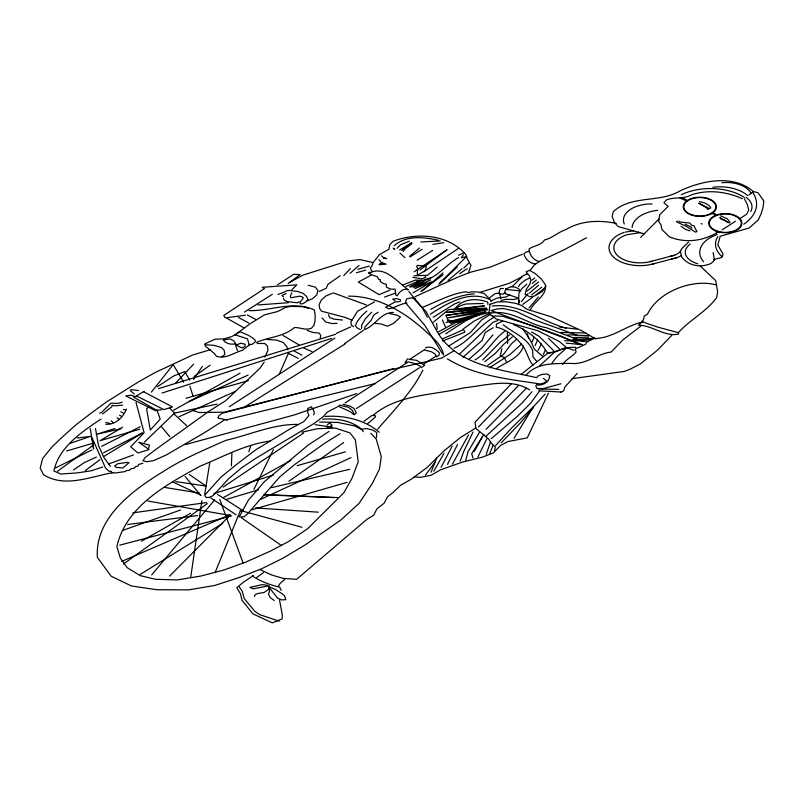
<?xml version="1.0" encoding="UTF-8"?>
<svg xmlns="http://www.w3.org/2000/svg" width="804" height="804" viewBox="0 0 804 804"><rect width="100%" height="100%" fill="white"/><g stroke="black" fill="none" stroke-linecap="round" stroke-linejoin="round"><path stroke-width="1.21" d="M361.589 328.545L361.689 325.007L365.529 318.595L371.649 312.243M231.381 465.928L231.914 453.285M190.789 576.81L201.864 500.741M204.769 493.978L209.764 462.672M490.078 304.133L488.832 313.56L493.917 317.359M494.641 450.622L495.334 447.084L491.103 442.944L488.802 439.215L475.254 427.828M376.503 437.537L376.754 432.512L372.664 430.029L366.353 428.482L361.86 429.366C350.986 420.231 336.414 418.241 322.655 419.165M501.857 348.775L500.249 355.78L504.289 357.599L506.299 361.649M465.767 460.31L468.089 451.637L479.315 432.562M148.589 448.23L149.464 445.135L138.64 442.2L149.072 449.547L137.966 453.034L130.71 446.823L144.127 432.733L136.027 402.462M320.163 337.941L320.866 335.59L319.178 333.097L312.917 332.424L307.158 330.364M248.828 451.778L250.747 445.788M254.446 596.608L255.029 594.87L257.672 593.483L264.134 592.498L269.501 588.669M486.229 454.29L490.661 441.456M468.471 272.486L470.973 265.31L467.456 259.159L466.089 254.938C448.652 234.276 417.055 232.115 393.096 241.27L389.829 244.567L388.965 249.25L379.548 254.536L373.016 262.727L371.85 266.335L370.363 267.752L371.287 270.345L372.493 271.38M394.372 249.572L394.623 248.878L393.156 248.195L394.493 249.3M460.2 461.114L463.888 451.155L473.013 432.06M532.258 341.831L533.846 337.579M279.34 374.071L288.757 352.574M431.075 472.179L436.652 458.139M489.576 453.928L493.093 445.265M215.371 571.865L240.295 510.841M313.58 414.864L314.334 413.025L313.409 409.738L311.289 406.804L307.701 408.543L307.56 412.11L308.957 415.467L303.912 421.547L290.013 428.954L255.411 450.029L235.743 465.124L220.688 477.385L204.648 495.294L206.166 497.535L209.462 497.354L213.221 495.515L228.798 478.571L241.642 467.797L255.612 458.411L314.133 423.447L323.66 416.291L327.228 412.13L337.509 406.824M543.293 354.685L545.474 349.589M535.122 345.539L537.474 340.182M548.428 393.166L527.223 437.889L508.188 441.486L500.721 445.336L493.415 452.883L482.661 457.064L462.481 462.069L440.361 469.898L431.235 475.224L420.804 477.325L414.321 476.923M291.671 292.907L290.365 296.304L290.847 297.761L299.53 296.173L302.063 296.787L303.279 297.972L300.013 302.314L300.324 303.872L302.595 303.781L305.882 301.872L307.962 299.611L306.565 296.405L302.937 293.299L297.098 291.339L292.425 290.927A5.407 3.126 0 0 0 284.928 291.812L277.933 294.505M253.953 489.314L273.4 449.627M477.898 456.903L486.701 439.044M422.874 370.121C411.748 392.463 393.709 410.402 377.629 429.225M447.506 464.34L457.526 444.572M441.105 467.224L452.149 446.17M537.987 350.474L541.404 343.961M452.471 464.079L468.541 434.874M474.259 451.376L483.837 434.311M518.54 286.646L519.726 284.566L524.53 280.566L529.313 278.124M523.555 346.011C519.344 358.594 506.098 361.73 496.46 368.624M433.768 471.305L443.979 453.366M533.544 406.512L514.027 438.28M278.184 586.598L280.124 583.372L284.847 579.382M482.229 436.984L471.707 453.707L472.943 457.858M545.996 285.792L542.278 291.591L534.097 296.224L529.896 296.726L525.082 294.314L526.53 288.948L529.957 284.013L530.821 280.023L529.545 276.053L526.087 271.802L529.203 270.486M264.928 357.076L268.044 350.041L267.28 345.81L264.687 343.499L257.19 343.489M126.489 409.065C122.881 417.567 115.856 424.793 105.796 424.311M193.452 379.468L202.337 366.433M264.245 362.001L259.803 368.413L225.592 400.744L208.718 411.427L155.966 449.346L145.072 457.597L143.001 460.742L146.609 461.767L153.624 460.612L166.338 454.933L203.935 433.014L224.386 420.04M463.385 254.767L461.315 257.722L466.4 256.637L439.768 282.958M407.608 358.835L405.115 362.383L409.306 362.021L415.145 363.639L420.09 365.981L421.306 367.699L424.633 365.267L416.623 360.343L408.683 359.257M521.545 301.45L527.906 293.711M539.243 391.357L530.69 403.156L517.434 416.251L491.244 438.693M594.126 337.429L593.071 338.886L586.247 342.373L585.784 344.182L575.161 348.986L576.126 351.951C572.177 356.805 566.066 359.277 562.569 364.524M425.406 475.134L435.024 462.22M530.479 309.811C534.298 300.877 547.886 295.279 545.212 284.314L541.142 278.887L535.273 273.611L529.675 270.405M403.206 251.381L405.327 248.607L411.879 243.743M552.067 362.996L557.232 356.303L565.272 349.187M530.399 269.983L534.419 264.858L539.193 261.531L563.986 249.853L586.498 237.773M151.403 392.101L173.232 364.614L183.573 382.242M151.654 574.91L214.588 499.937M492.912 334.846L481.717 348.142L468.963 359.257M533.424 407.477L520.489 422.824L501.304 442.713M529.092 307.832L538.429 296.977M532.047 391.729L521.826 403.256L486.118 436.11M495.626 445.527L511.666 427.969L534.137 406.01L545.132 394.04M511.414 383.719L475.033 422.19L475.847 427.969L460.34 437.567L443.959 450.943L426.974 467.616L410.874 479.435L400.472 485.355L392.824 492.741L387.508 496.741L384.091 503.254L376.945 508.821L373.699 515.233L366.835 519.384L296.586 579.342L283.038 578.347L271.913 575.091L259.571 569.413M343.74 275.621L350.403 268.596M397.055 248.356L400.452 244.788L409.286 241.22M175.955 382.704L193.613 364.202M671.822 335.278L657.853 349.881L640.285 363.961L629.833 369.358L624.115 371.448L572.036 378.694M518.54 385.528L478.541 426.954M463.807 268.104L468.561 263.24M486.058 429.326L526.359 388.282M148.237 407.377L146.619 409.015L150.278 430.05L160.207 419.185L157.262 410.814M169.614 576.076L229.542 515.726M640.647 237.361L658.828 219.11M577.212 373.388L564.87 387.056L563.574 390.945L560.418 392.432M482.762 359.911L500.601 341.851L509.535 334.896M291.942 289.621L296.867 284.857L262.275 287.279L264.506 288.556L223.783 315.439L225.13 317.791M144.338 442.21L174.548 413.105L169.533 407.829M688.546 242.155L682.294 248.084L680.355 251.451L681.772 257.089C688.757 266.174 700.917 267.863 711.048 263.481L714.535 260.255L713.098 252.546M455.627 308.022C463.024 298.395 477.435 298.033 487.787 302.143L487.847 304.394M438.883 284.174L457.195 267.079M526.037 375.197C537.183 362.262 555.192 363.699 570.528 363.368C585.654 365.237 596.829 353.659 611.221 352.021L622.517 340.213L640.858 326.042M539.454 365.981L554.077 352.584M459.747 353.84L492.932 322.303L497.716 320.565M366.835 311.068L362.081 315.389L357.629 320.967L355.267 325.821L357.388 328.062L360.403 329.59M521.615 344.022L510.007 354.463L489.556 367.78M463.074 357.117L482.119 340.444L485.224 332.524L493.153 327.751M516.469 339.358L511.284 343.971L503.404 354.484L487.737 365.358M221.914 356.946L224.889 354.323L224.085 350.072L221.361 347.479L214.015 345.348L205.744 344.755M350.142 273.28L359.076 265.431M526.791 284.264L522.027 288.435L518.942 292.877L518.56 303.54L519.746 301.601L517.444 297.721L504.379 293.359L505.666 289.078L513.264 285.691L523.243 275.551L527.434 273.802M367.81 423.607L375.548 416.864L375.066 415.547L371.81 415.557L363.89 421.366M422.19 290.978L443.024 272.908M529.273 293.269L538.499 285.299M512.379 336.866L503.616 344.413L495.254 353.469L484.832 361.639M437.235 267.039L427.577 275.3L413.919 275.762M327.168 425.035L329.72 422.854L332.142 425.266L327.831 427.979L326.756 426.522M263.531 572.518L256.677 577.553M409.718 256.285L419.417 248.044M491.545 300.646L497.224 298.033L506.208 296.967L509.786 294.726M678.697 332.313C690.184 319.5 706.354 311.751 716.615 297.671L717.63 291.852L715.731 280.636L700.143 266.013M643.079 321.258L638.406 325.178C652.376 325.298 664.627 336.976 678.536 334.142L678.395 332.685L657.36 327.007L641.883 321.61L643.491 319.429L644.366 315.982L647.521 314.143C658.185 291.711 692.174 278.606 715.771 284.787M448.019 280.435L462.009 268.797M373.136 415.286C398.251 393.96 433.416 395.447 463.767 387.84C485.304 385.719 509.686 377.639 529.675 389.829M433.336 322.203L448.441 309.771L484.521 305.781M474.963 359.931C487.294 352.805 493.545 339.107 504.832 331.178M677.43 221.13L676.546 221.854L686.003 226.225L695.52 232.165L696.887 231.562L693.973 225.763L691.691 225.351L689.742 222.999L681.038 222.165L678.807 221.231M532.178 283.41L536.348 280.083M521.103 374.443L547.052 353.74C556.649 351.82 565.936 346.233 575.795 347.418M526.982 291.118L538.469 281.983M401.578 250.597L411.829 242.677M489.847 297.611L495.214 293.631L498.209 293.279L502.711 294.133L505.877 292.988M522.771 304.364L533.032 296.988M531.685 294.837L541.816 287.189M419.909 270.033L446.552 249.974M420.824 291.43L443.165 274.717M394.161 245.672C406.422 235.029 423.678 237.009 438.371 240.275M288.154 283.47L300.073 274.636L293.772 274.275L277.501 284.817M536.178 294.656L543.926 288.897M85.335 470.501L99.977 459.727M57.496 471.275L92.319 445.898M458.612 257.551C444.763 265.018 434.351 282.294 417.135 281.048M748.886 194.98L752.755 192.176M340.273 275.702L328.052 284.224L326.153 288.304L319.248 291.45M123.494 563.986L207.422 503.565M462.963 329.148L474.33 320.977L491.344 312.444M344.755 343.589L363.539 330.203M288.837 481.345L343.68 442.552M194.025 376.493L210.166 365.197M531.856 280.124L534.831 278.033M735.489 221.241L722.193 229.833M73.375 470.018L84.41 462.541L96.48 457.044M423.778 271.752L458.24 248.526M223.17 487.073L303.54 433.095M454.129 348.222C469.817 341.147 478.893 325.61 493.616 317.53M253.491 575.584L243.23 582.267L236.808 587.754L240.456 593.774L241.964 600.206L252.928 613.854L272.325 622.869L282.184 618.859L282.325 614.949L279.49 599.895M414.05 271.852L447.155 249.773M157.222 386.814L173.584 376.041L184.809 371.579L189.684 380.071M739.66 218.799L746.775 214.105L748.715 210.196L747.469 204.849L744.414 198.779M459.657 273.651L467.235 268.687M410.01 359.177L424.492 349.69M445.647 333.871L468.139 319.168M229.371 406.693L334.856 338.072M345.016 402.995L407.337 362.473M329.067 431.436L308.314 444.934L264.375 481.686L248.346 500.239L239.19 516.912L244.114 516.821L247.984 513.324L279.802 476.872L294.947 464.36L325.519 442.702L340.182 433.657M356.283 408.603L419.507 367.709M410.03 256.999L422.13 249.25M244.577 312.012L272.355 294.274M423.417 364.232L435.949 356.232M417.125 260.174L432.632 250.426M378.242 312.223L373.77 315.037L371.116 320.404L364.875 326.977L364.604 329.58C375.488 325.59 380.694 312.304 393.367 312.454M243.351 407.789L344.936 344.032M433.165 317.289L454.521 303.942L459.898 301.852M102.54 413.99L111.947 406.613L111.927 405.377L115.706 405.809L122.55 405.095M490.631 314.253L481.817 319.741L470.36 332.685L448.582 346.082M140.208 574.428L222.758 523.364M103.847 456.421L142.459 433.014M430.703 309.48C443.929 301.54 458.682 295.018 474.219 293.842M144.067 391.357L136.439 395.96L163.895 409.578L172.569 406.955L143.604 391.779M430.271 314.253C447.114 303.44 468.652 290.063 489.133 299.269M399.598 250.004L411.367 242.949M454.019 350.715L441.657 358.122L385.95 370.925L224.497 412.171L199.432 412.522L192.689 410.532M122.62 427.185L100.068 440.682L139.775 429.215M100.912 419.105C81.827 431.859 58.913 447.124 53.888 470.943L60.772 474.038L77.425 472.873L91.073 470.832L102.701 466.993M369.8 272.104L368.483 272.878L371.448 274.777L377.166 276.656L378.684 279.249L380.493 279.943L380.081 281.229L382.624 283.229L386.402 284.355L386.422 287.118L390.473 289.088L395.136 289.149L395.789 295.038L397.166 295.822C399.297 291.902 403.497 287.671 408.342 289.802C397.156 281.973 384.161 264.616 369.036 273.39M413.035 292.837L432.13 281.691L414.975 288.576L430.622 279.943L413.286 287.611L424.03 281.35L410.583 287.098L420.13 281.38L409.688 286.787M454.863 308.967L460.531 305.661L465.737 304.012L483.174 303.44M716.545 232.949L718.324 231.924M141.464 541.182L190.578 513.233M438.883 334.333L462.159 321.258M289.52 282.526L302.656 275.219L348.243 260.818L360.091 259.622L372.543 262.456M173.624 410.171L240.054 373.177M223.432 497.565L291.018 460.39M370.895 275.29L358.323 282.083L379.116 294.666L389.749 290.204M438.431 331.811L456.772 321.972M521.756 276.908L509.394 283.279L479.606 292.445M101.616 446.391L140.177 426.693M103.515 452.793L142.197 433.014M299.108 301.791L297.189 302.766L287.41 301.651L284.576 300.374L283.32 298.475M374.553 301.852L357.539 311.269L350.906 321.751L351.368 325.117L353.479 326.665M55.496 467.918L92.048 449.878M422.713 307.178C436.944 301.651 450.652 293.872 465.938 291.711L468.039 292.576L472.109 291.792L477.938 292.023L484.119 293.49L490.339 299.611L491.123 301.781M414.995 296.706L458.059 277.018L470.44 272.234L490.189 267.129L522.339 254.305M502.691 321.138L496.42 324.102L496.269 327.117C506.51 329.489 514.922 336.333 521.484 344.293C526.992 350.433 527.816 359.187 533.022 365.207M485.345 311.771L469.345 319.158L459.004 322.404L447.888 319.992M260.466 499.435L351.006 457.617M458.461 255.2L463.838 252.768M336.313 333.399L350.785 326.846M178.95 416.804L235.532 391.267M286.144 293.54L282.093 295.359L283.601 296.917M188.839 401.638L248.165 375.056M405.96 286.525L418.201 281.119M442.391 338.906L463.606 329.66L464.953 332.163L442.542 341.057M237.23 344.685L240.517 343.268L245.069 344.142L245.049 346.393L242.527 347.861L239.692 346.926L236.637 345.187L233.773 340.785L229.854 338.896L223.231 340.122C226.135 343.599 230.778 344.926 235.13 343.831L237.451 350.474M121.675 561.423L230.306 514.58M332.203 293.339L325.791 296.023L321.158 300.274L319.098 304.806L319.741 308.756L321.56 311.178L345.177 317.439L352.051 320.193M537.183 376.403L542.097 374.383L546.891 374.021L549.645 375.398L549.323 378.171L547.725 381.387L544.318 383.729L540.861 384.845L537.856 385.206L537.082 384.262L535.765 385.729L536.861 388.422L542.991 388.674L560.941 383.779M142.891 463.235L138.66 464.461L137.816 466.199L135.424 466.551L134.539 468.109L131.072 468.742L129.112 470.38L126.419 470.561L124.972 471.596L114.62 473.114L113.887 472.501L111.917 472.953L111.304 471.224L109.334 471.476L105.575 468.099L92.118 438.009L93.586 448.833L90.199 428.492M307.329 300.827L312.284 298.837L316.746 294.988L317.912 290.485L315.309 287.128L308.133 285.249M99.706 413.206L101.626 412.432L110.841 403.226L118.087 403.377L122.228 402.151M565.725 347.529L554.971 352.062L547.353 352.876C539.695 339.479 527.545 330.585 513.344 324.474M752.634 192.447L754.423 191.754L758.031 192.779L763.8 200.899L763.086 207.231L761.046 213.995L758.222 219.964L749.167 228.024L720.153 236.245L717.821 244.908L723.138 254.345L721.53 257.561L713.449 259.642M403.075 284.867L415.457 280.083L422.824 280.315L430.602 277.862M425.336 347.951C430.361 345.288 435.798 349.227 439.346 352.665L439.064 355.257L436.683 356.855L435.155 354.061L431.235 351.67L424.924 350.132M500.842 300.987C505.827 297.781 511.555 300.636 516.721 298.837M137.464 395.709L133.625 397.106L156.529 410.191L161.624 409.859M384.543 297.068L394.875 293.329M108.369 464.029L133.484 454.953M716.525 232.989C701.872 241.331 685.018 243.2 669.34 236.838L661.913 229.492L660.968 224.668L658.717 221.462L659.682 214.779L668.134 206.367L663.953 202.749L666.627 199.794C674.656 196.809 683.772 199.271 691.601 194.779C708.555 189.282 726.424 191.643 742.484 198.709M123.374 530.148L180.649 509.977M356.584 393.618L294.395 414.914L185.141 444.662M641.29 322.303C624.266 326.595 611.171 339.067 592.809 338.544M70.27 443.285L90.48 436.381L77.254 437.979M256.446 342.383C269.038 336.976 283.681 336.826 294.535 327.479C300.214 327.469 305.62 330.544 311.339 328.273L313.882 325.59L315.037 320.746L315.158 314.756L314.344 310.012C294.083 300.103 270.305 311.248 249.109 310.615M489.475 304.485L497.555 301.862L506.249 301.812L515.856 303.369L521.876 305.58L526.54 309.128L551.665 316.947L582.377 331.057L595.473 338.886M162.076 393.035L331.519 338.434M114.962 428.522L96.289 434.381L120.831 428.773M213.753 493.606L273.32 475.084M158.569 388.623L335.68 334.263M210.417 349.69L192.638 355.026L155.262 372.453L138.549 381.85L106.801 401.759L91.133 413.176L76.109 424.723L63.616 435.838L51.969 446.954L42.642 458.511L40.2 468.139L43.426 474.601C64.611 488.159 90.058 476.762 112.64 472.672M226.577 499.354L258.576 489.747M66.611 450.994L93.666 443.024M297.229 465.667L345.439 451.818M251.551 509.847L346.986 482.39M357.74 269.35L369.277 266.094M356.443 272.737L365.709 270.114M185.945 398.261L248.335 380.664M529.333 251.27L526.047 252.144L523.957 253.702C524.952 259.149 530.107 263.501 535.575 263.983M649.903 261.722L674.526 255.18M651.923 264.255L677.45 257.471M393.598 368.554L222.356 413.216L218.949 415.557L217.944 418.08L227.391 420.03M119.736 545.152L231.642 515.887M269.179 585.734L253.139 588.819L249.994 587.372L262.094 584.639L267.37 585.242M226.185 419.889L375.438 383.518M271.501 487.626L349.74 469.295M302.043 432.23L317.299 428.703L335.59 428.13L350.031 432.934L355.358 439.919L358.242 461.757L351.921 478.47L343.821 492.792L307.54 528.761L289.058 541.273L270.375 551.122L244.979 562.448L223.884 570.036L201.141 575.986L177.312 579.935L155.715 579.302L140.268 575.644L127.132 567.634L120.319 558.036L116.881 546.619C125.967 505.947 166.951 484.32 200.618 465.918C223.401 456.682 245.481 444.29 270.194 441.054M174.97 413.005L217.05 404.131M157.303 410.291L155.504 410.643L125.776 395.91L131.163 395.206L134.178 396.231M637.904 232.356L638.688 232.205M353.81 414.573L350.142 411.638L338.404 406.301L339.63 405.095L348.775 407.417L352.534 410.593L354.242 414.673L356.323 412.764L353.881 408.412L350.263 406.201L343.057 404.291M625.371 232.085L633.793 230.748M640.135 232.637L626.648 234.778A26.14 15.095 0 0 0 617.08 255.049A26.14 15.095 0 0 0 651.883 261.199M432.884 244.366L443.788 242.677M453.466 321.459L467.586 319.339L458.561 320.927L481.164 313.51L450.31 322.756L489.244 312.424L446.109 322.414L485.948 311.912L447.868 317.912L487.596 309.761L445.918 315.419L487.123 309.138L446.451 312.475L486.641 308.032L453.195 309.932L484.098 306.033M132.7 512.882L206.507 502.56M245.371 315.228L226.075 317.781L243.813 327.771M127.695 524.499L197.623 515.545M573.935 340.846L591.312 339.067M257.883 304.957L288.324 302.716M491.525 313.037C511.364 309.59 527.776 324.203 546.489 327.771C559.112 332.364 571.363 337.338 584.096 341.69M572.257 339.539L592.166 338.373M420.864 241.984L440.18 240.959M492.189 306.033C518.902 302.827 541.434 321.61 566.328 328.233M127.715 462.34L117.836 463.727L114.55 465.988L116.369 467.375L122.841 467.968L129.092 462.581M337.087 323.349L331.73 323.54L325.55 321.922L322.042 317.851M503.435 288.495L500.269 288.596L499.093 291.872L501.003 298.817M573.011 337.559L588.598 337.167M325.168 416.462C344.444 415.085 364.323 419.648 379.277 432.23M564.639 340.705L588.156 341.057M561.091 332.474L585.694 332.946M540.589 389.025L558.72 389.397M319.52 422.04L337.64 422.412L354.634 425.919L361.991 429.788L363.257 431.688M264.365 494.922L337.73 497.575M567.584 334.806L589.312 335.71M264.184 494.48L333.791 497.586M560.84 391.99L539.283 390.834L538.921 389.106M494.38 315.902L502.781 316.364L532.982 325.901L561.252 336.213L578.287 343.881M298.113 424.432C273.37 423.899 249.873 434.863 226.065 440.29C204.397 449.778 182.508 459.054 162.589 471.938C132.439 490.42 94.942 517.887 97.354 557.313L111.183 576.247L131.484 585.975L156.71 589.714L188.669 589.875L214.718 585.463L238.949 577.604L261.531 568.81L282.867 558.257L305.108 544.941L341.177 519.726L359.036 503.404L372.352 483.455L379.468 469.064L381.287 456.662L376.171 438.924L370.765 433.225M267.049 339.479L276.526 340.072L283.139 342.474L286.777 346.624L287.832 349.83M255.441 507.927L318.324 512.178M348.544 296.133C377.739 296.043 404 311.65 425.055 330.715C432.301 337.6 442.009 344.534 443.567 355.077M566.116 343.117L582.498 344.705L491.033 310.545L497.314 308.967L503.143 308.505L515.927 311.339L532.057 318.977L576.84 335.127M511.344 286.807L515.726 287.239L518.912 289.068L520.248 290.867L506.098 289.52L505.837 288.485M417.165 265.37L426.301 266.305L425.437 270.435L417.256 275.41L417.618 268.033L416.532 266.235M342.494 320.042L333.921 319.128L329.58 317.49L328.484 314.645M559.674 327.037L576.96 329.137M375.337 323.319L381.046 324.012L387.659 326.223L393.809 323.188L400.482 317.007L396.864 315.138L389.649 313.58M616.236 223.411C599.362 219.864 581.021 220.517 565.905 229.592C558.217 232.075 552.288 238.185 544.529 239.964C541.243 245.542 533.886 245.461 529.012 249.019C529.404 255.029 533.585 260.456 539.625 261.622M315.037 424.653L332.625 427.276M175.865 481.596L206.065 486.108L189.302 474.46M165.121 487.515L199.231 493.033M412.774 277.33L421.738 278.857L425.969 277.29L425.065 276.767M699.46 201.673C703.781 202.286 708.455 204.025 710.907 207.874L707.62 209.442L706.887 207.985L698.696 203.161L708.334 207.985M147.715 500.992L230.014 515.454M415.618 298.636L411.839 297.862L406.623 298.817L405.447 302.133L406.955 303.138C400.402 303.52 395.126 308.012 388.714 308.756L385.528 307.279L394.955 301.982L400.04 301.601L400.503 299.791L396.593 298.596L392.694 299.128L394.935 300.746M537.193 377.779C501.204 369.538 454.853 365.87 435.798 329.127L425.919 311.419L413.085 298.023M382.362 263.732L380.392 263.29L379.036 264.787L386.101 264.144L381.287 262.275L378.986 259.591M105.776 422.381L110.721 423.678M138.499 390.583L131.283 389.568L130.228 390.533L134.328 394.06M240.295 510.5L301.962 527.283M279.209 621.15L259.833 614.698L254.828 611.352L244.225 598.538L242.235 591.201L239.2 586.86M123.494 409.427L125.334 409.939M644.255 233.863L618.236 226.617L614.427 222.527L612.145 216.397L613.261 211.723C631.864 194.548 659.873 203.422 680.767 190.498C702.827 180.488 732.997 174.287 753.046 191.312M308.334 308.294L303.048 306.656L290.586 306.414L285.661 307.399L277.601 311.55L264.566 314.826L249.783 323.952L235.813 334.374L231.592 336.645L223.984 338.836L214.99 339.208L204.668 343.991L205.281 346.062L214.216 353.388L216.467 356.252C226.035 359.298 233.884 352.544 242.547 350.283L249.994 344.403L252.094 344.373L253.461 343.429L255.37 341.77L255.23 340.303C251.24 336.052 245.21 333.861 239.823 331.69L235.049 334.826L247.511 338.846L249.23 345.348M689.943 230.889L685.601 229.441L681.078 226.316M720.575 215.814L727.499 218.939L730.052 222.467L729.027 222.909L724.504 219.984L721.379 219.371L719.821 217.643L727.399 222.125M333.097 292.817L366.312 304.917M573.976 350.373L566.498 347.619L559.373 341.489L537.816 330.735L496.199 319.007L492.711 315.982M268.285 586.448L275.028 589.272L281.37 593.241L284.556 595.754L285.792 599.704L281.591 599.915L277.551 598.096L268.586 586.769L269.521 591.101L268.476 594.146L270.174 597.523L274.234 600.528M381.488 255.843L383.769 257.843L386.654 258.607L383.347 258.094M303.711 348.031L311.962 351.569M679.862 197.975L686.546 200.94M685.259 224.226L690.807 226.909L691.892 228.215M172.699 481.847L201.05 495.304M288.465 353.448L298.274 358.363M120.851 411.859L123.263 413.085M447.325 358.795C475.264 376.121 508.641 378.996 540.248 384.01L543.414 383.206L546.991 381.116L543.373 378.362M294.445 351.197L301.972 355.157M247.3 314.957L255.732 319.429M238.326 317.399L248.737 323.007M701.148 223.512L702.183 224.105M531.534 331.972L539.062 336.273L553.624 350.604M451.858 323.288L448.2 321.198L446.22 315.59M119.555 415.246L121.364 416.281M682.274 197.573L687.4 200.528M282.907 335.449L299.188 344.956M217.361 494.289L242.999 510.661M117.133 417.849L118.69 418.884M210.839 497.947L236.004 514.741M241.602 517.937L281.722 545.695M252.295 575.935C260.466 581.473 270.084 584.93 279.681 587.111L281.209 590.397M503.284 324.776C513.454 333.238 527.374 337.399 532.64 350.665L532.992 357.066L536.449 360.966M543.012 356.594L534.419 349.278L530.71 340.796L522.801 328.705M399.97 253.119L404.935 257.682M174.126 414.05L186.649 425.688M548.549 338.404L559.564 349.026M111.203 420.814L112.851 422.442M406.191 303.59L424.844 325.419L442.522 353.79M185.121 476.551L200.618 495.204M161.473 426.653L169.825 436.743M110.53 466.451L103.987 457.737L98.48 445.436L95.505 428.572M408.824 291.46L422.291 307.972L427.346 317.208M442.361 319.932L445.728 327.56M219.804 499.475L243.059 562.88M189.905 386.201L193.121 396.513M527.344 333.71L528.59 338.213M436.652 323.409L437.175 329.369M507.294 332.725L507.636 343.459M681.38 255.531A19.949 11.517 0 0 1 671.722 258.958M680.546 251.119A15.115 8.723 0 0 1 670.466 256.265M654.084 263.682A30.974 17.879 0 0 1 612.849 256.396A30.974 17.879 0 0 1 624.185 232.376M746.152 197.432A26.009 15.015 0 0 1 750.785 211.472M703.59 261.772A36.12 20.854 0 0 1 717.198 234.537M722.123 256.757A39.356 22.723 0 0 1 717.781 236.537M697.802 263.782A22.281 12.864 0 0 1 690.284 244.064M632.095 227.522A31.637 18.261 0 0 1 657.863 210.306M624.286 224.004A27.909 16.11 0 0 1 652.074 203.955M681.31 194.759A45.074 26.019 0 0 1 744.414 197.432M753.107 193.081A53.818 31.075 0 0 1 743.841 224.175M712.867 187.242A32.994 19.055 0 0 1 747.599 195.593M721.841 182.729A25.396 14.663 0 0 1 751.077 193.583M712.143 213.251A2.774 1.598 0 0 1 714.997 213.784A2.774 1.598 0 0 1 715.339 215.512M711.359 213.703A2.774 1.598 0 0 1 714.213 214.236A2.774 1.598 0 0 1 714.555 215.954M717.319 231.16A15.99 9.226 0 0 0 741.298 223.17A15.99 9.226 0 0 0 717.319 215.181A15.99 9.226 0 0 0 717.319 231.16M691.842 214.789A15.99 9.226 0 0 0 715.821 206.789A15.99 9.226 0 0 0 691.842 198.799A15.99 9.226 0 0 0 691.842 214.789M716.012 231.1A16.593 9.578 0 0 0 741.851 223.854A16.593 9.578 0 0 0 718.062 214.557A16.593 9.578 0 0 0 716.012 231.1M691.54 215.09A16.593 9.578 0 0 0 716.424 206.789A16.593 9.578 0 0 0 691.54 198.498A16.593 9.578 0 0 0 691.54 215.09"/></g></svg>
